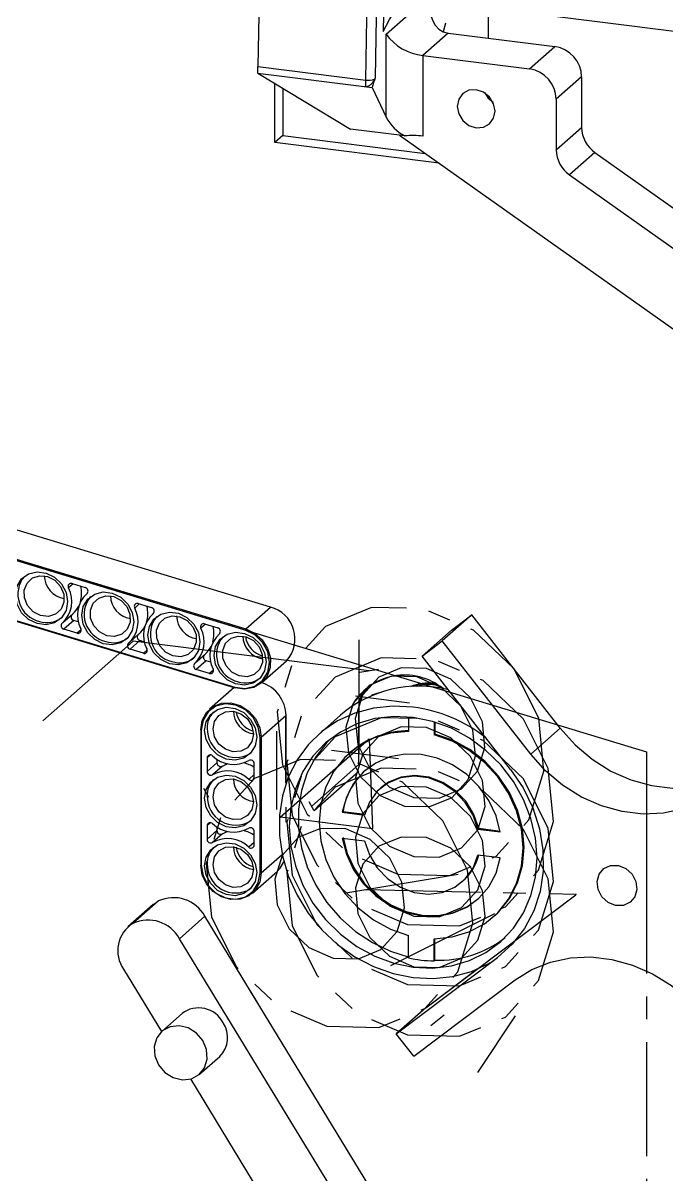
# Model space of a CAD drawing. Header units: inches. Extents: x -9.3 to 11.6, y -19 to 18.
# Drawn here: x 3.31 to 6.14, y -9.52 to -4.47 of the extents above; entities that cross this region are included whole.
import ezdxf

# ---------------------------------------------------------------- set-up
doc = ezdxf.new("R2010")
doc.units = ezdxf.units.IN
doc.header["$MEASUREMENT"] = 0
doc.linetypes.add('CENTERX2', pattern=[0.8, 0.5, -0.1, 0.1, -0.1])

msp = doc.modelspace()

# ---------------------------------------------------------------- linework, layer by layer
at = {"color": 7, "linetype": 'Continuous', "lineweight": 25}
for p, q in [((4.3692, -3.0095), (4.3425, -4.6635)), ((4.8156, -4.7231), (4.8423, -3.0691)), ((4.8826, -3.0643), (4.856, -4.7135)), ((4.9157, -3.039), (4.8919, -4.511)), ((4.9041, -4.5221), (5.1039, -4.3459)), ((5.3519, -4.4082), (5.3519, -4.5396)), ((8.435, -4.7966), (5.3519, -4.4082)), ((5.1643, -4.4734), (5.1545, -4.5116)), ((4.9041, -4.8862), (4.9041, -4.5221)), ((5.1766, -4.5175), (5.0652, -4.6157)), ((5.1766, -4.5175), (5.6443, -4.5764)), ((5.533, -4.6746), (5.6443, -4.5764)), ((5.0652, -4.6157), (5.0652, -4.9693)), ((5.0652, -4.6157), (5.533, -4.6746)), ((4.3414, -4.6928), (4.8437, -4.756)), ((4.3414, -4.6928), (4.7477, -4.9382)), ((4.3425, -4.6635), (4.8156, -4.7231)), ((4.4164, -4.9974), (4.4164, -4.7381)), ((4.856, -4.7135), (4.8537, -4.7197)), ((5.7612, -4.709), (5.6499, -4.8072)), ((5.7612, -4.709), (5.7612, -4.9314)), ((4.4518, -4.7594), (4.4518, -4.9662)), ((4.8437, -4.756), (4.9041, -4.8862)), ((5.3519, -4.7916), (5.3519, -4.8026)), ((5.6499, -4.8072), (5.6499, -5.0296)), ((4.9862, -4.9682), (4.7477, -4.9382)), ((5.6499, -5.0296), (5.7612, -4.9314)), ((4.4518, -4.9662), (4.4164, -4.9974)), ((5.1372, -5.0882), (4.4164, -4.9974)), ((4.4518, -4.9662), (5.0759, -5.0449)), ((4.9636, -4.9654), (7.2869, -6.61)), ((5.8197, -5.0408), (5.7083, -5.139)), ((5.8197, -5.0408), (6.5881, -5.5848)), ((5.7083, -5.139), (6.4768, -5.683)), ((4.3973, -7.0333), (0.3353, -5.7997)), ((4.3978, -7.0331), (0.3358, -5.7995)), ((4.2867, -7.1339), (0.2247, -5.9002)), ((0.2267, -5.8954), (4.2887, -7.1291)), ((0.1799, -6.1505), (4.2419, -7.3841)), ((0.1802, -6.153), (4.2422, -7.3867)), ((3.5325, -6.9312), (3.5121, -6.9491)), ((3.5278, -6.9298), (3.5859, -6.9474)), ((3.5947, -6.9725), (3.5903, -6.9765)), ((3.5941, -6.9732), (3.5934, -6.9738)), ((3.4876, -7.1009), (3.5308, -7.0629)), ((3.8226, -7.0193), (3.8023, -7.0373)), ((3.818, -7.0179), (3.876, -7.0355)), ((3.8849, -7.0606), (3.8804, -7.0646)), ((3.8842, -7.0613), (3.8835, -7.0619)), ((4.2887, -7.1291), (4.3973, -7.0333)), ((5.2797, -7.0677), (5.1507, -7.1815)), ((5.1916, -7.134), (5.2797, -7.0677)), ((5.6669, -7.5642), (5.2797, -7.0677)), ((3.5352, -7.0919), (3.492, -7.13)), ((3.5552, -7.098), (3.5352, -7.0919)), ((4.1128, -7.1074), (4.0924, -7.1254)), ((4.1081, -7.106), (4.1662, -7.1237)), ((3.5501, -7.1476), (3.492, -7.13)), ((3.5671, -7.1326), (3.5501, -7.1476)), ((3.7778, -7.1891), (3.8209, -7.151)), ((4.175, -7.1488), (4.1706, -7.1527)), ((4.1743, -7.1495), (4.1737, -7.1501)), ((5.1916, -7.134), (5.0625, -7.2478)), ((3.8253, -7.18), (3.7822, -7.2181)), ((3.8402, -7.2357), (3.7822, -7.2181)), ((3.8453, -7.1861), (3.8253, -7.18)), ((5.0625, -7.2478), (5.1507, -7.1815)), ((5.5379, -7.678), (5.1507, -7.1815)), ((3.8573, -7.2207), (3.8402, -7.2357)), ((4.0679, -7.2772), (4.1111, -7.2391)), ((4.1155, -7.2682), (4.0723, -7.3062)), ((4.1355, -7.2742), (4.1155, -7.2682)), ((4.3594, -7.3641), (4.468, -7.2683)), ((5.4497, -7.7444), (5.0625, -7.2478)), ((4.1303, -7.3238), (4.0723, -7.3062)), ((4.1474, -7.3088), (4.1303, -7.3238)), ((4.2384, -7.3855), (4.1305, -7.4807)), ((4.7881, -7.4373), (4.7881, -7.4471)), ((4.3569, -7.6037), (4.4654, -7.5079)), ((4.4654, -7.8052), (4.4654, -7.5079)), ((4.4657, -7.8045), (4.4657, -7.5075)), ((4.7044, -7.5065), (4.6072, -7.5923)), ((5.0021, -7.5141), (5.0021, -7.5785)), ((4.0915, -7.5707), (4.0915, -8.1646)), ((4.094, -7.572), (4.094, -8.1659)), ((5.1144, -7.5357), (5.1144, -7.5927)), ((5.1179, -7.5368), (5.1179, -7.5896)), ((5.5379, -7.678), (5.6669, -7.5642)), ((4.3518, -8.1983), (4.3518, -7.6044)), ((4.3569, -7.6037), (4.3569, -8.1976)), ((5.1144, -7.5927), (5.1179, -7.5896)), ((4.7458, -7.671), (4.7423, -7.6742)), ((4.1345, -7.681), (4.1198, -7.694)), ((4.1198, -7.694), (4.1198, -7.7534)), ((4.1629, -7.7153), (4.1198, -7.7534)), ((4.1629, -7.6998), (4.1629, -7.7153)), ((4.326, -7.7794), (4.326, -7.72)), ((4.1865, -7.7302), (4.1433, -7.7682)), ((4.326, -7.7675), (4.3024, -7.7883)), ((4.8817, -7.8252), (4.8782, -7.8283)), ((4.712, -7.9323), (4.7155, -7.9292)), ((4.712, -7.9323), (4.8099, -7.9446)), ((4.7155, -7.9292), (4.8107, -7.9412)), ((4.1345, -7.9779), (4.1198, -7.9909)), ((4.1198, -7.9909), (4.1198, -8.0503)), ((4.1629, -8.0123), (4.1198, -8.0503)), ((4.1865, -8.0271), (4.1433, -8.0652)), ((4.1629, -7.9968), (4.1629, -8.0123)), ((4.326, -8.0763), (4.326, -8.0169)), ((5.3067, -8.0072), (5.3102, -8.0041)), ((5.4045, -8.0195), (5.3067, -8.0072)), ((5.4039, -8.0159), (5.3102, -8.0041)), ((4.326, -8.0644), (4.3024, -8.0852)), ((4.712, -8.0454), (4.8099, -8.0577)), ((4.3569, -8.1976), (4.4484, -8.1169)), ((5.4045, -8.1327), (5.3067, -8.1203)), ((4.318, -8.2872), (4.4266, -8.1914)), ((5.2383, -8.2367), (5.2419, -8.2335)), ((3.9058, -8.3212), (3.7944, -8.4194)), ((3.8832, -8.3369), (3.7719, -8.4351)), ((4.11, -8.3882), (3.9987, -8.4865)), ((5.1775, -10.1397), (4.11, -8.3882)), ((5.3743, -8.3908), (5.3778, -8.3877)), ((5.0021, -8.5698), (5.0021, -8.4723)), ((5.0662, -10.2379), (3.9987, -8.4865)), ((5.1144, -8.5839), (5.1144, -8.4864)), ((5.1179, -8.5808), (5.1179, -8.4864)), ((4.9488, -8.9029), (5.393, -8.5686)), ((5.1144, -8.5839), (5.1179, -8.5808)), ((5.393, -8.5686), (5.407, -8.5563)), ((3.7534, -8.62), (3.9201, -8.8935)), ((5.0778, -8.789), (5.3021, -8.6203)), ((5.0256, -9.0014), (5.4699, -8.6671)), ((4.0097, -8.8145), (3.9213, -8.8924)), ((5.0778, -8.789), (4.9488, -8.9029)), ((5.0256, -9.0014), (4.9488, -8.9029)), ((4.0867, -9.0799), (4.1751, -9.002)), ((4.0467, -9.1013), (4.8209, -10.3715))]:
    msp.add_line(p, q, dxfattribs=at)
at = {"color": 7, "linetype": 'Continuous'}
for p, q in [((0.3137, -5.9271), (4.3757, -7.1608)), ((4.3757, -7.1608), (4.4908, -7.1958)), ((3.7959, -7.1826), (3.3999, -7.5319)), ((4.5945, -7.2833), (3.7959, -7.1826)), ((4.4908, -7.1958), (6.0453, -7.6679)), ((4.8302, -7.313), (4.5945, -7.2833)), ((4.8708, -7.3069), (4.7896, -7.3191)), ((4.7849, -7.7235), (4.7849, -7.4731)), ((4.4405, -7.9536), (4.8302, -7.6099)), ((4.8302, -7.6099), (4.8453, -8.0046)), ((6.0453, -7.6679), (6.0453, -8.1393)), ((4.5781, -7.9059), (4.7849, -7.7235)), ((4.7849, -7.7532), (4.5893, -7.9258)), ((4.1276, -7.8676), (4.1053, -7.8278)), ((4.4668, -7.9761), (4.4668, -7.9106)), ((4.5893, -7.9258), (4.567, -7.886)), ((4.8453, -8.0046), (4.4405, -7.9536)), ((5.0778, -8.789), (5.7352, -8.2945)), ((4.9256, -8.6037), (5.3806, -8.3761)), ((4.3404, -8.7662), (4.3059, -8.7095)), ((5.0998, -8.8671), (5.159, -8.8206)), ((5.3064, -9.0724), (5.4708, -8.8244))]:
    msp.add_line(p, q, dxfattribs=at)
at = {"color": 7, "linetype": 'CENTERX2'}
for p, q in [((4.7849, -7.1762), (4.7849, -7.7532)), ((5.007, -7.454), (4.7698, -7.4241)), ((4.4247, -7.9204), (4.4247, -7.5771)), ((4.9592, -7.6984), (4.6645, -7.6613)), ((6.0453, -8.1393), (6.0453, -11.6844)), ((4.7276, -8.2856), (5.2457, -8.1991)), ((4.8175, -8.2706), (5.7391, -8.2915))]:
    msp.add_line(p, q, dxfattribs=at)
at = {"color": 7, "linetype": 'Continuous', "lineweight": 25, "flags": 128}
for points in [[(4.8919, -4.511), (4.9186, -4.4574), (4.9465, -4.4111), (4.975, -4.3727), (5.004, -4.3428), (5.0329, -4.3216), (5.0615, -4.3096), (5.0893, -4.3068), (5.1161, -4.3134)], [(5.1039, -4.3459), (5.0975, -4.3768), (5.0959, -4.4071), (5.099, -4.4356), (5.1069, -4.4612), (5.1191, -4.4829), (5.1352, -4.4999), (5.1546, -4.5116), (5.1766, -4.5175)], [(5.3819, -4.8597), (5.3756, -4.827), (5.3576, -4.7977), (5.3308, -4.7762), (5.2991, -4.7659), (5.2674, -4.7682), (5.2406, -4.7829), (5.2226, -4.8077), (5.2163, -4.8389), (5.2226, -4.8716), (5.2406, -4.9009), (5.2674, -4.9224), (5.2991, -4.9327), (5.3308, -4.9304), (5.3576, -4.9157), (5.3756, -4.8909), (5.3819, -4.8597)], [(5.3367, -4.7797), (5.3519, -4.8027), (5.3729, -4.8207)], [(3.3741, -7.1055), (3.3368, -7.0871), (3.3064, -7.0576), (3.2866, -7.0205), (3.2797, -6.9803), (3.2866, -6.9418), (3.3064, -6.9097), (3.3368, -6.8878), (3.3741, -6.8788), (3.4137, -6.8838), (3.451, -6.9022), (3.4813, -6.9317), (3.5012, -6.9688), (3.508, -7.009), (3.5012, -7.0475), (3.4813, -7.0796), (3.451, -7.1015), (3.4137, -7.1105), (3.3741, -7.1055)], [(3.3897, -7.0706), (3.3575, -7.054), (3.3326, -7.0268), (3.3187, -6.9932), (3.318, -6.9584), (3.3305, -6.9276), (3.3543, -6.9055), (3.3859, -6.8954), (3.4204, -6.899), (3.4525, -6.9157), (3.4774, -6.9428), (3.4913, -6.9764), (3.4921, -7.0113), (3.4796, -7.0421), (3.4557, -7.0642), (3.4241, -7.0742), (3.3897, -7.0706)], [(3.6642, -7.1936), (3.6269, -7.1752), (3.5966, -7.1457), (3.5767, -7.1086), (3.5699, -7.0684), (3.5767, -7.0299), (3.5966, -6.9978), (3.6269, -6.9759), (3.6642, -6.9669), (3.7038, -6.9719), (3.7411, -6.9903), (3.7715, -7.0198), (3.7913, -7.0569), (3.7982, -7.0971), (3.7913, -7.1356), (3.7715, -7.1677), (3.7411, -7.1896), (3.7038, -7.1986), (3.6642, -7.1936)], [(3.6798, -7.1587), (3.6477, -7.1421), (3.6228, -7.1149), (3.6089, -7.0813), (3.6081, -7.0465), (3.6206, -7.0157), (3.6445, -6.9936), (3.676, -6.9836), (3.7105, -6.9871), (3.7426, -7.0038), (3.7676, -7.031), (3.7814, -7.0645), (3.7822, -7.0994), (3.7697, -7.1302), (3.7459, -7.1523), (3.7143, -7.1623), (3.6798, -7.1587)], [(3.9543, -7.2817), (3.9171, -7.2633), (3.8867, -7.2338), (3.8669, -7.1967), (3.86, -7.1565), (3.8669, -7.118), (3.8867, -7.0859), (3.9171, -7.064), (3.9543, -7.0551), (3.994, -7.0601), (4.0312, -7.0784), (4.0616, -7.1079), (4.0814, -7.145), (4.0883, -7.1853), (4.0814, -7.2237), (4.0616, -7.2559), (4.0312, -7.2777), (3.994, -7.2867), (3.9543, -7.2817)], [(3.9699, -7.2469), (3.9378, -7.2302), (3.9129, -7.203), (3.899, -7.1695), (3.8983, -7.1346), (3.9108, -7.1038), (3.9346, -7.0817), (3.9662, -7.0717), (4.0006, -7.0753), (4.0328, -7.0919), (4.0577, -7.1191), (4.0716, -7.1526), (4.0723, -7.1875), (4.0598, -7.2183), (4.036, -7.2404), (4.0044, -7.2504), (3.9699, -7.2469)], [(4.2445, -7.3698), (4.2072, -7.3515), (4.1768, -7.3219), (4.157, -7.2848), (4.1501, -7.2446), (4.157, -7.2061), (4.1768, -7.174), (4.2072, -7.1522), (4.2445, -7.1432), (4.2841, -7.1482), (4.3214, -7.1665), (4.3518, -7.1961), (4.3716, -7.2332), (4.3785, -7.2734), (4.3716, -7.3119), (4.3518, -7.344), (4.3214, -7.3658), (4.2841, -7.3748), (4.2445, -7.3698)], [(4.2601, -7.335), (4.228, -7.3183), (4.203, -7.2912), (4.1891, -7.2576), (4.1884, -7.2227), (4.2009, -7.1919), (4.2247, -7.1698), (4.2563, -7.1598), (4.2908, -7.1634), (4.3229, -7.18), (4.3478, -7.2072), (4.3617, -7.2408), (4.3625, -7.2756), (4.35, -7.3064), (4.3261, -7.3285), (4.2946, -7.3386), (4.2601, -7.335)], [(4.2419, -7.3841), (4.2867, -7.3898), (4.3288, -7.3796), (4.363, -7.3549), (4.3854, -7.3187), (4.3932, -7.2752), (4.3854, -7.2298), (4.363, -7.1879), (4.3288, -7.1546), (4.2867, -7.1339)], [(4.2887, -7.1291), (4.3279, -7.1476), (4.3611, -7.177), (4.3849, -7.2142), (4.397, -7.2557), (4.3963, -7.2974), (4.3828, -7.3353), (4.3578, -7.3655), (4.3238, -7.3852), (4.2841, -7.3924), (4.2427, -7.3865)], [(4.8283, -7.3785), (4.8025, -7.4118), (4.7822, -7.4505)], [(4.0917, -7.5703), (4.0982, -7.5298), (4.117, -7.4949), (4.1464, -7.469), (4.1833, -7.4547), (4.2243, -7.4533), (4.2653, -7.465), (4.3022, -7.4887), (4.3315, -7.5219), (4.3504, -7.5616), (4.3569, -7.6037)], [(4.3518, -7.6044), (4.344, -7.559), (4.3216, -7.5171), (4.2873, -7.4838), (4.2453, -7.4631), (4.2005, -7.4574), (4.1584, -7.4676), (4.1242, -7.4923), (4.1018, -7.5285), (4.094, -7.572)], [(5.0229, -7.4711), (4.9353, -7.4667), (4.8496, -7.4756), (4.7678, -7.4976), (4.6917, -7.5323), (4.623, -7.5789), (4.5633, -7.6363), (4.5138, -7.7032), (4.4756, -7.7782), (4.4497, -7.8596), (4.4366, -7.9455), (4.4366, -8.0341), (4.4497, -8.1233), (4.4756, -8.2112), (4.5138, -8.2958), (4.5633, -8.3752), (4.623, -8.4477), (4.6917, -8.5115), (4.7678, -8.5654), (4.8496, -8.6081), (4.9353, -8.6386), (5.0229, -8.6562), (5.1105, -8.6606), (5.1962, -8.6517), (5.278, -8.6297), (5.3541, -8.595), (5.3603, -8.5914)], [(4.1087, -7.5738), (4.1156, -7.5353), (4.1354, -7.5032), (4.1658, -7.4814), (4.2031, -7.4724), (4.2427, -7.4774), (4.28, -7.4957), (4.3104, -7.5253), (4.3302, -7.5624), (4.3371, -7.6026), (4.3302, -7.6411), (4.3104, -7.6732), (4.28, -7.695), (4.2427, -7.704), (4.2031, -7.699), (4.1658, -7.6807), (4.1354, -7.6511), (4.1156, -7.614), (4.1087, -7.5738)], [(4.1456, -7.5672), (4.1524, -7.534), (4.1715, -7.5075), (4.2002, -7.4918), (4.234, -7.4893), (4.2679, -7.5003), (4.2965, -7.5233), (4.3157, -7.5546), (4.3224, -7.5895), (4.3157, -7.6228), (4.2965, -7.6492), (4.2679, -7.6649), (4.234, -7.6675), (4.2002, -7.6564), (4.1715, -7.6335), (4.1524, -7.6022), (4.1456, -7.5672)], [(4.4657, -7.5075), (4.4656, -7.5077), (4.4654, -7.5079)], [(5.0229, -7.5164), (4.938, -7.5124), (4.8551, -7.522), (4.7764, -7.5449), (4.7037, -7.5807), (4.6389, -7.6283), (4.5836, -7.6866), (4.5391, -7.7542), (4.5065, -7.8295), (4.4866, -7.9105), (4.4799, -7.9952), (4.4866, -8.0817), (4.5065, -8.1677), (4.5391, -8.2512), (4.5836, -8.33), (4.6389, -8.4023), (4.7037, -8.4662), (4.7764, -8.5202), (4.8551, -8.563), (4.938, -8.5935), (5.0229, -8.611), (5.1079, -8.6149), (5.1907, -8.6053), (5.2694, -8.5824), (5.3421, -8.5466), (5.4069, -8.499), (5.4622, -8.4407), (5.5067, -8.3731), (5.5393, -8.2978), (5.5592, -8.2168), (5.5659, -8.1321), (5.5592, -8.0456), (5.5393, -7.9596), (5.5067, -7.8761), (5.4622, -7.7973), (5.4069, -7.725), (5.3421, -7.6611), (5.2694, -7.6071), (5.1907, -7.5643), (5.1079, -7.5338), (5.0229, -7.5164)], [(4.0915, -7.5707), (4.0915, -7.5705), (4.0917, -7.5703)], [(4.094, -7.572), (4.0933, -7.5718), (4.0927, -7.5717), (4.0922, -7.5715), (4.0918, -7.5713), (4.0916, -7.571), (4.0915, -7.5708), (4.0915, -7.5707)], [(5.6669, -7.5642), (5.7324, -7.6372), (5.8072, -7.7002), (5.8893, -7.7517), (5.9769, -7.7905), (6.0676, -7.8155), (6.1593, -7.8261), (6.2498, -7.8221), (6.3368, -7.8036), (6.4181, -7.7711), (6.4918, -7.7253)], [(4.6589, -7.6117), (4.6447, -7.6263), (4.5962, -7.689), (4.5588, -7.7599), (4.5333, -7.8371), (4.5204, -7.9189), (4.5204, -8.0034), (4.5333, -8.0884), (4.5588, -8.1721), (4.5962, -8.2524), (4.6447, -8.3273), (4.7032, -8.3952), (4.7702, -8.4543), (4.8441, -8.5033), (4.9233, -8.5411), (5.0057, -8.5667)], [(5.0021, -7.5785), (4.9234, -7.5861), (4.8491, -7.6081), (4.7815, -7.6439), (4.723, -7.6924), (4.6754, -7.752), (4.6402, -7.8206), (4.6186, -7.8962), (4.6114, -7.9762), (4.6186, -8.058), (4.6402, -8.139), (4.6754, -8.2165), (4.723, -8.2881), (4.7815, -8.3513), (4.8491, -8.4042), (4.9234, -8.4449), (5.0021, -8.4723)], [(5.1144, -8.4864), (5.1931, -8.4789), (5.2675, -8.4569), (5.335, -8.421), (5.3935, -8.3725), (5.4411, -8.313), (5.4763, -8.2443), (5.4979, -8.1688), (5.5052, -8.0888), (5.4979, -8.007), (5.4763, -7.926), (5.4411, -7.8484), (5.3935, -7.7769), (5.335, -7.7137), (5.2675, -7.6608), (5.1931, -7.62), (5.1144, -7.5927)], [(5.3778, -8.3877), (5.3971, -8.3694), (5.4447, -8.3099), (5.4799, -8.2412), (5.5014, -8.1657), (5.5087, -8.0857), (5.5014, -8.0038), (5.4799, -7.9228), (5.4447, -7.8453), (5.3971, -7.7738), (5.3385, -7.7105), (5.271, -7.6577), (5.1967, -7.6169), (5.1179, -7.5896)], [(4.1865, -7.7302), (4.2045, -7.721), (4.2089, -7.7193)], [(5.4045, -8.0195), (5.3863, -7.9485), (5.3548, -7.881), (5.3113, -7.8195), (5.2576, -7.7667), (5.1958, -7.7246), (5.1285, -7.6949), (5.0583, -7.6789), (4.9881, -7.6772), (4.9207, -7.6899), (4.8589, -7.7164), (4.8052, -7.7557), (4.7617, -7.8062), (4.7302, -7.8659), (4.712, -7.9323)], [(6.3627, -7.8391), (6.289, -7.8849), (6.2077, -7.9174), (6.1208, -7.9359), (6.0303, -7.9399), (5.9386, -7.9293), (5.8478, -7.9043), (5.7603, -7.8656), (5.6781, -7.814), (5.6034, -7.751), (5.5379, -7.678)], [(4.1087, -7.8708), (4.1156, -7.8323), (4.1354, -7.8002), (4.1658, -7.7783), (4.2031, -7.7693), (4.2427, -7.7743), (4.28, -7.7927), (4.3104, -7.8222), (4.3302, -7.8593), (4.3371, -7.8995), (4.3302, -7.938), (4.3104, -7.9701), (4.28, -7.992), (4.2427, -8.001), (4.2031, -7.996), (4.1658, -7.9776), (4.1354, -7.9481), (4.1156, -7.911), (4.1087, -7.8708)], [(5.3067, -8.0072), (5.2856, -7.9455), (5.251, -7.8889), (5.2048, -7.841), (5.1498, -7.8045), (5.0894, -7.7816), (5.0271, -7.7738), (4.9667, -7.7814), (4.9118, -7.8041), (4.8656, -7.8404), (4.8309, -7.8882), (4.8099, -7.9446)], [(5.3102, -8.0041), (5.2892, -7.9423), (5.2545, -7.8858), (5.2083, -7.8379), (5.1534, -7.8014), (5.0929, -7.7785), (5.0307, -7.7707), (4.9702, -7.7783), (4.9153, -7.801), (4.8817, -7.8252)], [(5.4497, -7.7444), (5.5044, -7.8255), (5.5468, -7.9128), (5.576, -8.0042), (5.5913, -8.0973), (5.5922, -8.1898), (5.5788, -8.2796), (5.5513, -8.3644), (5.5105, -8.442), (5.4573, -8.5107), (5.393, -8.5686)], [(4.1456, -7.8642), (4.1524, -7.8309), (4.1715, -7.8045), (4.2002, -7.7888), (4.234, -7.7862), (4.2679, -7.7973), (4.2965, -7.8202), (4.3157, -7.8515), (4.3224, -7.8865), (4.3157, -7.9197), (4.2965, -7.9462), (4.2679, -7.9619), (4.234, -7.9644), (4.2002, -7.9534), (4.1715, -7.9304), (4.1524, -7.8991), (4.1456, -7.8642)], [(4.1865, -8.0271), (4.2045, -8.0179), (4.2089, -8.0163)], [(4.1087, -8.1677), (4.1156, -8.1292), (4.1354, -8.0971), (4.1658, -8.0753), (4.2031, -8.0663), (4.2427, -8.0713), (4.28, -8.0896), (4.3104, -8.1191), (4.3302, -8.1563), (4.3371, -8.1965), (4.3302, -8.235), (4.3104, -8.2671), (4.28, -8.2889), (4.2427, -8.2979), (4.2031, -8.2929), (4.1658, -8.2746), (4.1354, -8.245), (4.1156, -8.2079), (4.1087, -8.1677)], [(4.712, -8.0454), (4.7302, -8.1164), (4.7617, -8.184), (4.8052, -8.2454), (4.8589, -8.2983), (4.9207, -8.3404), (4.9881, -8.37), (5.0583, -8.386), (5.1285, -8.3877), (5.1958, -8.375), (5.2576, -8.3485), (5.3113, -8.3092), (5.3548, -8.2587), (5.3863, -8.1991), (5.4045, -8.1327)], [(4.7155, -8.0423), (4.7338, -8.1133), (4.7653, -8.1809), (4.8088, -8.2423), (4.8625, -8.2952), (4.9243, -8.3373), (4.9916, -8.3669), (5.0618, -8.3829), (5.132, -8.3846), (5.1993, -8.3719), (5.2611, -8.3454), (5.3098, -8.3106)], [(4.8099, -8.0577), (4.8309, -8.1195), (4.8656, -8.176), (4.9118, -8.224), (4.9667, -8.2605), (5.0271, -8.2833), (5.0894, -8.2912), (5.1498, -8.2835), (5.2048, -8.2609), (5.251, -8.2246), (5.2856, -8.1768), (5.3067, -8.1203)], [(4.1456, -8.1611), (4.1524, -8.1279), (4.1715, -8.1014), (4.2002, -8.0857), (4.234, -8.0832), (4.2679, -8.0942), (4.2965, -8.1172), (4.3157, -8.1485), (4.3224, -8.1834), (4.3157, -8.2167), (4.2965, -8.2431), (4.2679, -8.2588), (4.234, -8.2614), (4.2002, -8.2503), (4.1715, -8.2274), (4.1524, -8.1961), (4.1456, -8.1611)], [(4.094, -8.1659), (4.0933, -8.1657), (4.0927, -8.1656), (4.0922, -8.1654), (4.0918, -8.1652), (4.0916, -8.1649), (4.0915, -8.1647), (4.0915, -8.1646)], [(4.3569, -8.1976), (4.3504, -8.238), (4.3315, -8.2729), (4.3022, -8.2988), (4.2653, -8.3131), (4.2243, -8.3145), (4.1833, -8.3028), (4.1464, -8.2792), (4.117, -8.2459), (4.0982, -8.2063), (4.0917, -8.1642)], [(4.094, -8.1659), (4.1018, -8.2113), (4.1242, -8.2532), (4.1584, -8.2865), (4.2005, -8.3072), (4.2453, -8.3129), (4.2873, -8.3027), (4.3216, -8.278), (4.344, -8.2418), (4.3518, -8.1983)], [(4.4266, -8.1914), (4.4401, -8.1772), (4.4562, -8.1498)], [(5.9824, -8.2034), (5.9994, -8.2354), (6.0038, -8.2702), (5.9948, -8.3023), (5.9739, -8.327), (5.9442, -8.3404), (5.9103, -8.3405), (5.8773, -8.3273), (5.8502, -8.3028), (5.8332, -8.2708), (5.8288, -8.236), (5.8378, -8.2039), (5.8587, -8.1792), (5.8884, -8.1658), (5.9223, -8.1657), (5.9553, -8.1789), (5.9824, -8.2034)], [(3.8832, -8.3369), (3.8834, -8.3368), (3.9058, -8.3212)], [(5.4699, -8.6671), (5.5435, -8.6213), (5.6249, -8.5888), (5.7118, -8.5703), (5.8023, -8.5663), (5.894, -8.5769), (5.9848, -8.6019), (6.0723, -8.6406), (6.1545, -8.6922), (6.2292, -8.7552), (6.2947, -8.8282)], [(4.1013, -8.9332), (4.0733, -8.9), (4.0369, -8.8773), (3.9966, -8.8676), (3.9571, -8.8723), (3.9233, -8.8907), (3.8992, -8.9207), (3.8878, -8.9585), (3.8904, -8.9997), (3.9067, -9.0392), (3.9347, -9.0724), (3.9711, -9.0951), (4.0114, -9.1047), (4.0509, -9.1001), (4.0847, -9.0816), (4.1088, -9.0517), (4.1202, -9.0139), (4.1176, -8.9727), (4.1013, -8.9332)]]:
    msp.add_lwpolyline(points, dxfattribs=at)
at = {"color": 7, "linetype": 'CENTERX2', "flags": 128}
for points in [[(5.573, -7.5198), (5.4646, -7.3028), (5.2873, -7.1344), (5.068, -7.0403), (4.8401, -7.0347), (4.6383, -7.1186), (4.4934, -7.2791), (4.4274, -7.4918), (4.4504, -7.7243), (4.5588, -7.9413), (4.7361, -8.1097), (4.9554, -8.2039), (5.1833, -8.2095), (5.3851, -8.1256), (5.53, -7.9651), (5.596, -7.7524), (5.573, -7.5198)], [(5.6151, -7.7408), (5.5067, -7.5238), (5.3294, -7.3554), (5.1101, -7.2613), (4.8822, -7.2557), (4.6804, -7.3395), (4.5355, -7.5), (4.4695, -7.7128), (4.4925, -7.9453), (4.6009, -8.1623), (4.7782, -8.3307), (4.9975, -8.4249), (5.2254, -8.4305), (5.4272, -8.3466), (5.5721, -8.1861), (5.6381, -7.9734), (5.6151, -7.7408)], [(5.6151, -8.0031), (5.5067, -7.7862), (5.3294, -7.6178), (5.1101, -7.5236), (4.8822, -7.518), (4.6804, -7.6019), (4.5355, -7.7624), (4.4695, -7.9751), (4.4925, -8.2077), (4.6009, -8.4246), (4.7782, -8.593), (4.9975, -8.6872), (5.2254, -8.6928), (5.4272, -8.6089), (5.5721, -8.4484), (5.6381, -8.2357), (5.6151, -8.0031)], [(5.2614, -8.1862), (5.153, -7.9692), (4.9757, -7.8008), (4.7564, -7.7067), (4.5285, -7.7011), (4.3268, -7.7849), (4.1819, -7.9454), (4.1158, -8.1582), (4.1388, -8.3907), (4.2472, -8.6077), (4.4246, -8.7761), (4.6439, -8.8703), (4.8717, -8.8758), (5.0735, -8.792), (5.2184, -8.6315), (5.2844, -8.4188), (5.2614, -8.1862)], [(5.6151, -8.2242), (5.5067, -8.0072), (5.3294, -7.8388), (5.1101, -7.7446), (4.8822, -7.7391), (4.6804, -7.8229), (4.5355, -7.9834), (4.4695, -8.1961), (4.4925, -8.4287), (4.6009, -8.6457), (4.7782, -8.8141), (4.9975, -8.9082), (5.2254, -8.9138), (5.4272, -8.83), (5.5721, -8.6695), (5.6381, -8.4568), (5.6151, -8.2242)]]:
    msp.add_lwpolyline(points, dxfattribs=at)
at = {"color": 7, "linetype": 'Continuous', "flags": 128}
for points in [[(5.1367, -7.871), (5.2348, -7.8303), (5.3053, -7.7522), (5.3374, -7.6488), (5.3262, -7.5357), (5.2735, -7.4302), (5.1873, -7.3483), (5.0807, -7.3025), (4.9699, -7.2998), (4.8718, -7.3406), (4.8013, -7.4186), (4.7692, -7.522), (4.7804, -7.6351), (4.8331, -7.7406), (4.9193, -7.8225), (5.0259, -7.8683), (5.1367, -7.871)], [(5.2846, -7.5724), (5.2319, -7.4669), (5.1457, -7.385), (5.0391, -7.3392), (4.9283, -7.3365), (4.8302, -7.3773), (4.7597, -7.4553), (4.7276, -7.5587), (4.7388, -7.6718), (4.7915, -7.7773), (4.8777, -7.8592), (4.9844, -7.905), (5.0952, -7.9077), (5.1933, -7.8669), (5.2637, -7.7889), (5.2958, -7.6855), (5.2846, -7.5724)], [(5.3267, -7.7934), (5.274, -7.6878), (5.1878, -7.606), (5.0812, -7.5602), (4.9704, -7.5575), (4.8723, -7.5982), (4.8018, -7.6763), (4.7697, -7.7797), (4.7809, -7.8928), (4.8336, -7.9983), (4.9198, -8.0802), (5.0264, -8.126), (5.1372, -8.1287), (5.2353, -8.0879), (5.3058, -8.0099), (5.3379, -7.9064), (5.3267, -7.7934)], [(5.3267, -8.0557), (5.274, -7.9502), (5.1878, -7.8683), (5.0812, -7.8225), (4.9704, -7.8198), (4.8723, -7.8606), (4.8018, -7.9386), (4.7697, -8.042), (4.7809, -8.1551), (4.8336, -8.2606), (4.9198, -8.3425), (5.0264, -8.3883), (5.1372, -8.391), (5.2353, -8.3502), (5.3058, -8.2722), (5.3379, -8.1688), (5.3267, -8.0557)], [(4.9731, -8.2387), (4.9203, -8.1332), (4.8341, -8.0514), (4.7275, -8.0056), (4.6167, -8.0029), (4.5186, -8.0436), (4.4481, -8.1217), (4.416, -8.2251), (4.4272, -8.3382), (4.4799, -8.4437), (4.5661, -8.5256), (4.6728, -8.5714), (4.7836, -8.5741), (4.8817, -8.5333), (4.9521, -8.4553), (4.9842, -8.3518), (4.9731, -8.2387)], [(5.3267, -8.2767), (5.274, -8.1712), (5.1878, -8.0893), (5.0812, -8.0435), (4.9704, -8.0408), (4.8723, -8.0816), (4.8018, -8.1596), (4.7697, -8.2631), (4.7809, -8.3762), (4.8336, -8.4817), (4.9198, -8.5636), (5.0264, -8.6093), (5.1372, -8.6121), (5.2353, -8.5713), (5.3058, -8.4932), (5.3379, -8.3898), (5.3267, -8.2767)]]:
    msp.add_lwpolyline(points, dxfattribs=at)
at = {"color": 7, "linetype": 'Continuous', "lineweight": 25}
for centre, radius, start, end in [((5.0913, -4.3854), 0.2318, 216.1479, 263.5412), ((5.6247, -4.7115), 0.1365, 1.0587, 81.7605), ((3.6571, -4.6522), 0.6855, 356.6094, 359.0572), ((5.5134, -4.8097), 0.1365, 1.0587, 81.7605), ((4.1302, -4.7118), 0.6855, 356.6094, 359.0572), ((4.8279, -4.6463), 0.0777, 260.9217, 289.3965), ((6.239, -5.1337), 1.4455, 163.0987, 164.854), ((5.0788, -4.7936), 0.1977, 207.9372, 242.0871), ((5.8977, -4.9288), 0.1364, 181.0714, 235.1567), ((5.021, -5.3308), 0.3642, 83.0174, 95.4737), ((5.7863, -5.027), 0.1364, 181.0714, 235.1567), ((3.4122, -6.9768), 0.1219, 139.9767, 257.1727), ((3.5083, -6.8937), 0.1026, 181.1902, 261.6291), ((3.3999, -7.0088), 0.1271, 311.7396, 27.976), ((3.5237, -6.9425), 0.0133, 71.89, 210.0187), ((3.4361, -6.9727), 0.1336, 343.5204, 13.5899), ((3.5821, -6.9628), 0.0158, 315.7075, 76.0585), ((3.678, -7.0686), 0.1271, 131.7396, 207.976), ((3.7024, -7.0649), 0.1219, 139.9767, 257.1727), ((3.7985, -6.9818), 0.1026, 181.1902, 261.6291), ((3.8138, -7.0306), 0.0133, 71.89, 210.0187), ((3.5392, -7.0764), 0.016, 143.374, 255.5761), ((3.4565, -6.9789), 0.1121, 311.5032, 333.6257), ((3.6901, -7.0969), 0.1271, 311.7396, 27.976), ((3.9681, -7.1568), 0.1271, 131.7396, 207.976), ((3.7262, -7.0608), 0.1336, 343.5204, 13.5899), ((3.8722, -7.0509), 0.0158, 315.7075, 76.0585), ((4.3977, -7.0336), 0.000507, 78.6705, 143.0357), ((4.361, -7.1724), 0.1437, 318.1333, 75.3665), ((3.4184, -6.9962), 0.1048, 251.5268, 305.9778), ((3.4958, -7.1146), 0.0158, 135.7075, 256.0585), ((3.7466, -7.0671), 0.1121, 311.5032, 333.6257), ((3.9925, -7.153), 0.1219, 139.9767, 257.1727), ((4.0886, -7.0699), 0.1026, 181.1902, 261.6291), ((4.104, -7.1187), 0.0133, 71.89, 210.0187), ((4.0163, -7.149), 0.1336, 343.5204, 13.5899), ((3.5542, -7.1349), 0.0133, 251.89, 30.0187), ((3.8293, -7.1645), 0.016, 143.374, 255.5761), ((3.9802, -7.185), 0.1271, 311.7396, 27.976), ((4.2583, -7.2449), 0.1271, 131.7396, 207.976), ((4.2827, -7.2412), 0.1219, 139.9767, 257.1727), ((4.1623, -7.139), 0.0158, 315.7075, 76.0585), ((4.3788, -7.1581), 0.1026, 181.1902, 261.6291), ((4.2965, -7.1352), 0.00993, 141.8504, 172.2929), ((4.3913, -7.147), 0.1043, 188.6209, 254.1983), ((3.7085, -7.0843), 0.1048, 251.5268, 305.9778), ((3.786, -7.2027), 0.0158, 135.7075, 256.0585), ((3.8443, -7.223), 0.0133, 251.89, 30.0187), ((4.0368, -7.1552), 0.1121, 311.5032, 333.6257), ((3.9987, -7.1725), 0.1048, 251.5268, 305.9778), ((4.1195, -7.2526), 0.016, 143.374, 255.5761), ((4.0761, -7.2909), 0.0158, 135.7075, 256.0585), ((4.1345, -7.3112), 0.0133, 251.89, 30.0187), ((4.2888, -7.2606), 0.1048, 251.5268, 305.9778), ((4.3101, -7.511), 0.1554, 1.1371, 71.3409), ((4.9858, -7.5967), 0.266, 50.8102, 151.3623), ((5.092, -7.5745), 0.2089, 83.7578, 112.8309), ((5.0939, -7.5747), 0.2066, 82.657, 110.6727), ((5.094, -7.5755), 0.2074, 82.7144, 110.6154), ((4.2444, -7.3852), 0.00264, 156.7265, 214.4215), ((4.2423, -7.3862), 0.000507, 258.6705, 323.0357), ((5.0481, -7.9072), 0.5279, 75.793, 130.6269), ((4.9053, -7.5456), 0.1402, 103.2643, 118.5478), ((5.0932, -7.5803), 0.2073, 79.0116, 105.7777), ((4.9352, -8.1227), 0.6575, 51.7865, 82.3335), ((4.221, -7.5619), 0.1012, 136.2557, 181.1696), ((4.3379, -7.4868), 0.1032, 181.0664, 261.3518), ((4.3499, -7.4762), 0.1043, 188.6209, 254.1983), ((4.2451, -7.5669), 0.1252, 178.6632, 300.6953), ((4.3532, -7.5968), 0.00775, 259.2261, 297.8883), ((5.0017, -7.9654), 0.39, 89.4087, 130.9925), ((4.1334, -7.6943), 0.0136, 42.6289, 178.7808), ((4.2364, -7.5882), 0.1343, 226.1657, 299.4728), ((4.1792, -7.7156), 0.0163, 178.9831, 296.5999), ((4.2462, -7.8598), 0.1478, 57.2918, 76.747), ((4.3097, -7.7197), 0.0163, 358.9831, 116.5999), ((4.1361, -7.7537), 0.0163, 178.9831, 296.5999), ((4.2094, -7.8851), 0.1343, 46.1657, 119.4728), ((5.0157, -7.9748), 0.3036, 131.6905, 171.3504), ((4.221, -7.8589), 0.1012, 136.2557, 181.1696), ((4.3379, -7.7837), 0.1032, 181.0664, 261.3518), ((4.3124, -7.7791), 0.0136, 222.6289, 358.7808), ((4.2451, -7.8639), 0.1252, 178.6632, 300.6953), ((4.1334, -7.9912), 0.0136, 42.6289, 178.7808), ((4.2364, -7.8851), 0.1343, 226.1657, 299.4728), ((4.1792, -8.0126), 0.0163, 178.9831, 296.5999), ((4.2462, -8.1568), 0.1478, 57.2918, 76.747), ((4.3097, -8.0166), 0.0163, 358.9831, 116.5999), ((4.1361, -8.0506), 0.0163, 178.9831, 296.5999), ((4.2094, -8.1821), 0.1343, 46.1657, 119.4728), ((4.3124, -8.076), 0.0136, 222.6289, 358.7808), ((4.221, -8.1558), 0.1012, 136.2557, 181.1696), ((4.3379, -8.0807), 0.1032, 181.0664, 261.3518), ((4.3499, -8.0701), 0.1043, 188.6209, 254.1983), ((5.0966, -8.07), 0.2187, 311.6066, 347.533), ((4.2451, -8.1608), 0.1252, 178.6632, 300.6953), ((4.3532, -8.1907), 0.00775, 259.2261, 297.8883), ((3.9719, -8.4643), 0.1577, 28.8377, 114.7917), ((3.8685, -8.539), 0.1407, 121.7502, 215.1365), ((3.8606, -8.5625), 0.1577, 28.8377, 114.7917), ((5.1343, -8.1052), 0.4759, 268.0301, 307.7784), ((5.1268, -8.0325), 0.5516, 256.9328, 268.7057), ((4.0828, -8.9096), 0.12, 26.9593, 127.5445), ((4.095, -8.9199), 0.1147, 314.2696, 34.3172)]:
    msp.add_arc(centre, radius, start, end, dxfattribs=at)
msp.add_open_spline([(4.8537, -4.7197), (4.8508, -4.7251), (4.8457, -4.7347), (4.8353, -4.7451), (4.8263, -4.7506), (4.8196, -4.7526), (4.8159, -4.7524), (4.8145, -4.7524)], degree=3, knots=[0, 0, 0, 0, 0.3524039, 0.6243351, 0.7917993, 0.9183548, 1, 1, 1, 1], dxfattribs=at)

doc.saveas('drawing.dxf')
